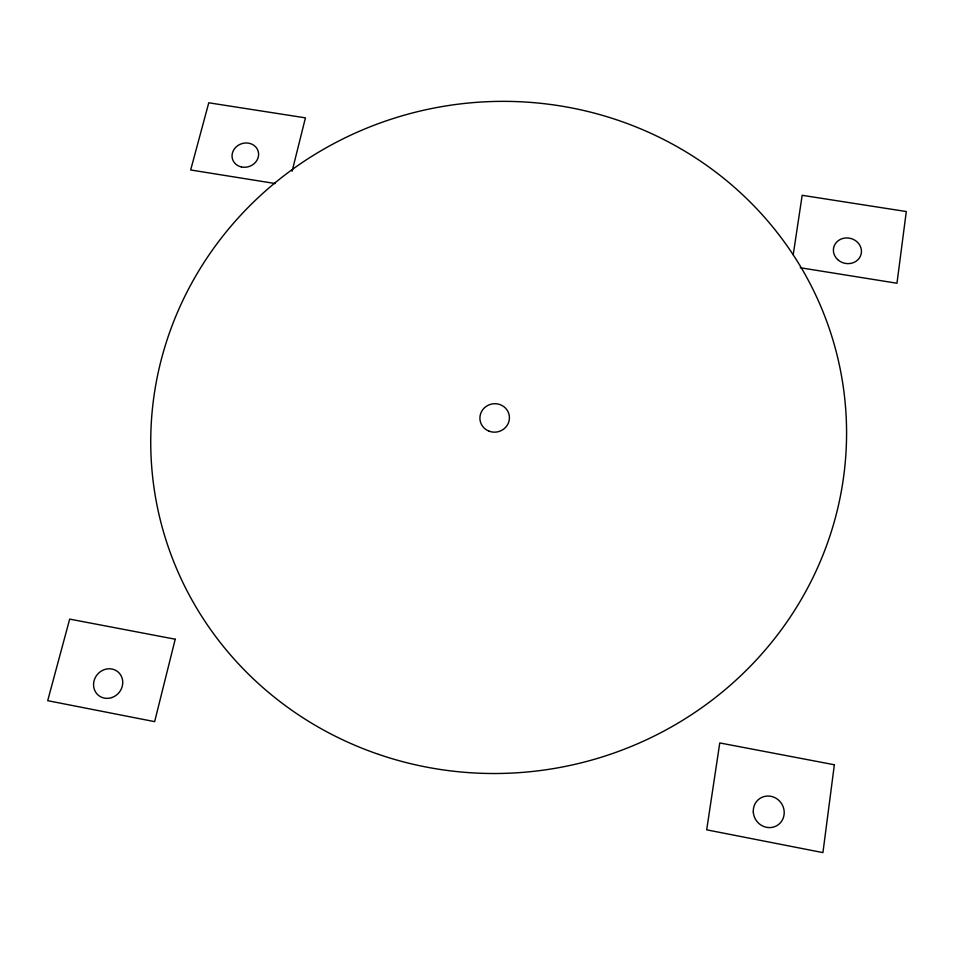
<?xml version="1.0" encoding="UTF-8"?>
<svg xmlns="http://www.w3.org/2000/svg" width="954" height="954" viewBox="0 0 954 954"><rect width="100%" height="100%" fill="white"/><g stroke="black" fill="none" stroke-linecap="round" stroke-linejoin="round"><path stroke-width="1.43" d="M793.227 254.73L802.171 195.308L906.3 211.538L896.975 283.243L800.275 267.74M292.103 171.231L305.435 117.855L208.771 102.793L190.669 169.979L275.36 183.55M834.356 764.762L822.932 852.614L706.687 829.837L719.769 742.939L834.356 764.762M175.226 639.216L154.643 721.641L47.7 700.677L69.678 619.11L175.226 639.216M753.29 811.949A16.039 15.228 56.2 0 0 777.236 825.425A16.039 15.228 56.2 0 0 775.697 798.069A16.039 15.228 56.2 0 0 753.29 811.949M111.988 697.529A15.264 14.131 -50.2 0 0 118.451 672.308A15.264 14.131 -50.2 0 0 94.041 680.87A15.264 14.131 -50.2 0 0 111.988 697.529M837.588 259.524A14.107 12.772 13.8 0 0 861.009 254.587A14.107 12.772 13.8 0 0 843.706 238.25A14.107 12.772 13.8 0 0 837.588 259.524M241.422 166.95A13.416 11.997 -18.4 0 0 258.272 151.626A13.416 11.997 -18.4 0 0 236.282 146.797A13.416 11.997 -18.4 0 0 241.422 166.95M489.14 431.208A14.775 14.215 -10.4 0 0 509.281 415.753A14.775 14.215 -10.4 0 0 485.574 406.845A14.775 14.215 -10.4 0 0 489.14 431.208M378.655 754.387A348.317 335.653 -10.4 0 0 841.476 375.769A348.317 335.653 -10.4 0 0 275.837 182.178A348.317 335.653 -10.4 0 0 378.655 754.387"/></g></svg>
